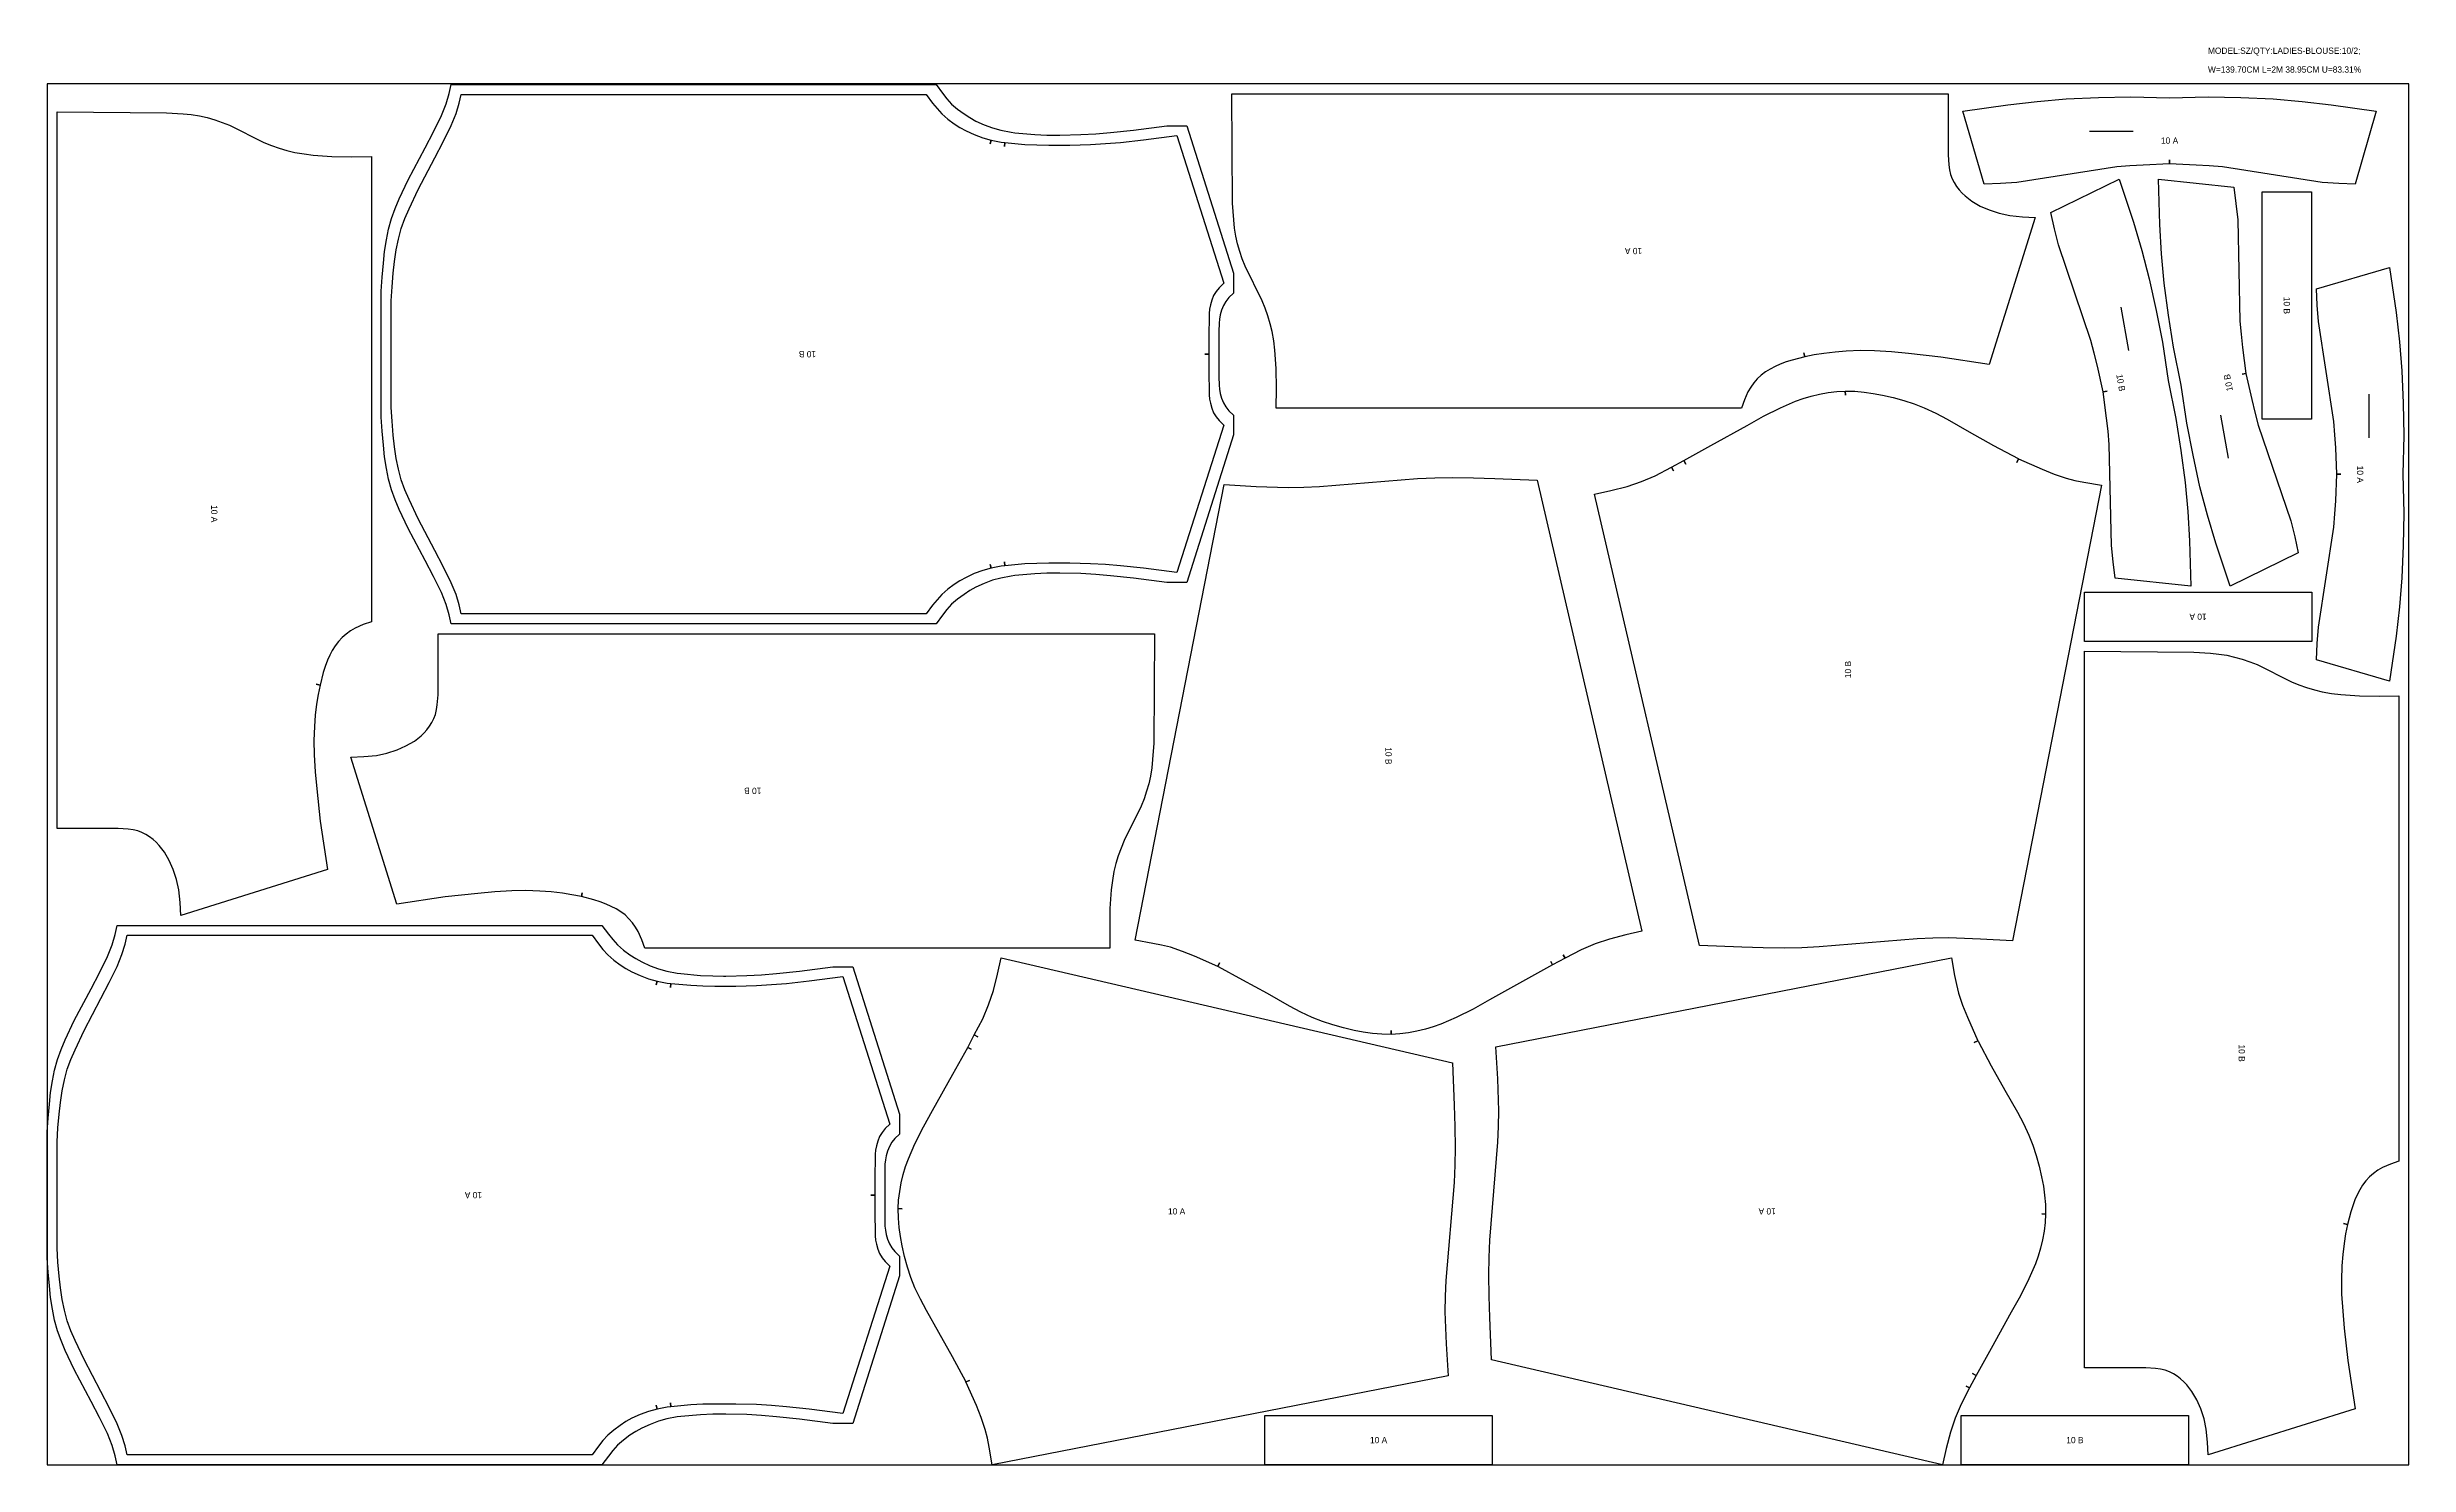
# Model space of a CAD drawing. Header units: centimetres. Extents: x 0 to 239, y 0 to 143.
import ezdxf
from ezdxf.enums import TextEntityAlignment as Align

# ---------------------------------------------------------------- set-up
doc = ezdxf.new("R2010")
doc.units = ezdxf.units.CM

msp = doc.modelspace()

# ---------------------------------------------------------------- linework, layer by layer
at = {"layer": 'T001L001'}
for points in [[(0.00254, 0), (238.947956, 0), (238.947956, 139.699998), (0.00254, 139.699998), (0.00254, 0)], [(33.799779, 112.364518), (33.797239, 113.870738), (33.797239, 115.869718), (33.802319, 118.750078), (33.888679, 120.157238), (34.015679, 121.564398), (34.142679, 122.745498), (34.315399, 123.918978), (34.533839, 125.013718), (34.825939, 126.088138), (35.201859, 127.088898), (35.620959, 128.074418), (36.535359, 130.014978), (38.234619, 133.243318), (39.080439, 134.858758), (39.883079, 136.494518), (40.363139, 137.698478), (40.670479, 138.742418), (40.876219, 139.651738), (89.931239, 139.651738), (90.581479, 138.775438), (91.031059, 138.209018), (91.513659, 137.673078), (92.118179, 137.147298), (92.763339, 136.672318), (93.352619, 136.291318), (93.964759, 135.950958), (94.797879, 135.569958), (95.653859, 135.249918), (96.497139, 135.021318), (97.525839, 134.815578), (97.894139, 134.772398), (99.915978, 134.589518), (101.137718, 134.536178), (102.224838, 134.515858), (102.468678, 134.515858), (104.576878, 134.571738), (106.088178, 134.660638), (107.594398, 134.785098), (109.913418, 135.034018), (113.296698, 135.470898), (115.295678, 135.470898), (120.045478, 120.543318), (120.045478, 118.541798), (119.567958, 118.087138), (119.268238, 117.703598), (119.014238, 117.289578), (118.826278, 116.822218), (118.694198, 116.339618), (118.612918, 115.920518), (118.564658, 115.496338), (118.559578, 114.663218), (118.541798, 113.718338), (118.541798, 113.446558), (118.541798, 112.364518), (118.541798, 111.282478), (118.541798, 111.013238), (118.559578, 110.068358), (118.564658, 109.235238), (118.612918, 108.811058), (118.694198, 108.391958), (118.826278, 107.906818), (119.014238, 107.441998), (119.268238, 107.025438), (119.567958, 106.641898), (120.045478, 106.187238), (120.045478, 104.188258), (115.295678, 89.258139), (113.296698, 89.258139), (109.913418, 89.697559), (107.594398, 89.943939), (106.088178, 90.068399), (104.576878, 90.159839), (102.468678, 90.215719), (102.214678, 90.215719), (101.137718, 90.195399), (99.915978, 90.142059), (97.894139, 89.959179), (97.525839, 89.915999), (96.497139, 89.710259), (95.653859, 89.481659), (94.797879, 89.159079), (93.964759, 88.780619), (93.352619, 88.440259), (92.763339, 88.059259), (92.118179, 87.584279), (91.513659, 87.058499), (91.031059, 86.522559), (90.581479, 85.956139), (89.931239, 85.079839), (40.876219, 85.079839), (40.670479, 85.989159), (40.363139, 87.033099), (39.883079, 88.237059), (39.080439, 89.872819), (38.234619, 91.488259), (36.535359, 94.714059), (35.620959, 96.654619), (35.201859, 97.640139), (34.825939, 98.643439), (34.533839, 99.717859), (34.315399, 100.812598), (34.142679, 101.986078), (34.015679, 103.167178), (33.888679, 104.571798), (33.802319, 105.981498), (33.797239, 108.861858), (33.797239, 110.860838), (33.799779, 112.364518)], [(34.800539, 112.364518), (34.797999, 114.868958), (34.803079, 117.749318), (34.886899, 119.159018), (35.013899, 120.563638), (35.143439, 121.744738), (35.316159, 122.918218), (35.532059, 124.012958), (35.824159, 125.087378), (36.200079, 126.090678), (36.619179, 127.076198), (37.536119, 129.016758), (39.232839, 132.242558), (40.078659, 133.857998), (40.883839, 135.493758), (41.363899, 136.697718), (41.671239, 137.741658), (41.876979, 138.650978), (88.933019, 138.650978), (89.583259, 137.774678), (90.030299, 137.208258), (90.512899, 136.672318), (91.117419, 136.146538), (91.765119, 135.671558), (92.351859, 135.290558), (92.963999, 134.950198), (93.797119, 134.571738), (94.653099, 134.249158), (95.498919, 134.020558), (95.404939, 133.631938), (95.498919, 134.020558), (96.525079, 133.814818), (96.893379, 133.771638), (96.852739, 133.375398), (96.893379, 133.771638), (98.915219, 133.588758), (100.136958, 133.535418), (101.361238, 133.512558), (103.469438, 133.515098), (105.577638, 133.570978), (107.086398, 133.662418), (108.592618, 133.786878), (110.911638, 134.033258), (114.297458, 134.472678), (119.044718, 119.542558), (118.569738, 119.087898), (118.267478, 118.704358), (118.013478, 118.287798), (117.828058, 117.822978), (117.693438, 117.337838), (117.612158, 116.918738), (117.566438, 116.494558), (117.561358, 115.661438), (117.543578, 114.719098), (117.543578, 113.446558), (117.543578, 112.364518), (117.142258, 112.364518), (117.543578, 112.364518), (117.543578, 111.282478), (117.543578, 110.012478), (117.561358, 109.067598), (117.566438, 108.237018), (117.612158, 107.812838), (117.693438, 107.393738), (117.828058, 106.908598), (118.013478, 106.441238), (118.267478, 106.027218), (118.569738, 105.643678), (119.044718, 105.189018), (114.297458, 90.258899), (110.911638, 90.695779), (108.592618, 90.944699), (107.086398, 91.069159), (105.577638, 91.160599), (103.469438, 91.213939), (101.361238, 91.216479), (100.136958, 91.196159), (98.915219, 91.142819), (96.893379, 90.957399), (96.852739, 91.356179), (96.893379, 90.957399), (96.525079, 90.916759), (95.498919, 90.711019), (95.404939, 91.099639), (95.498919, 90.711019), (94.653099, 90.482419), (93.797119, 90.159839), (92.963999, 89.781379), (92.351859, 89.441019), (91.765119, 89.057479), (91.117419, 88.582499), (90.512899, 88.059259), (90.030299, 87.523319), (89.583259, 86.954359), (88.933019, 86.078059), (41.876979, 86.078059), (41.671239, 86.987379), (41.363899, 88.033859), (40.883839, 89.237819), (40.078659, 90.871039), (39.232839, 92.486479), (37.536119, 95.714819), (36.619179, 97.655379), (36.200079, 98.640899), (35.824159, 99.644199), (35.532059, 100.718618), (35.316159, 101.810818), (35.143439, 102.986838), (35.013899, 104.165398), (34.886899, 105.572558), (34.803079, 106.982258), (34.797999, 109.860078), (34.800539, 112.364518)], [(192.338957, 138.699238), (192.338957, 132.516878), (192.420237, 131.516118), (192.488817, 131.020818), (192.595497, 130.533138), (192.758057, 130.119118), (192.963797, 129.722878), (193.200017, 129.341878), (193.466717, 128.983738), (193.751197, 128.666238), (194.061077, 128.371598), (194.739257, 127.845818), (195.587617, 127.350518), (196.486777, 126.951738), (197.512937, 126.621538), (198.567037, 126.390398), (199.857357, 126.265938), (201.155297, 126.199898), (196.507097, 111.328198), (191.612517, 112.074958), (188.335917, 112.422938), (186.613797, 112.588038), (184.889137, 112.702338), (183.461657, 112.717578), (182.036717, 112.666778), (180.896257, 112.577878), (179.758337, 112.443258), (178.795677, 112.295938), (177.838097, 112.100358), (177.749197, 112.491518), (177.838097, 112.100358), (176.570637, 111.772698), (175.948337, 111.572038), (175.336197, 111.340898), (174.828197, 111.117378), (174.335437, 110.860838), (173.862997, 110.571278), (173.421037, 110.243618), (173.032417, 109.867698), (172.681897, 109.456218), (172.361857, 109.019338), (172.082457, 108.557058), (171.729397, 107.741718), (171.434757, 106.900978), (124.363478, 106.900978), (124.386338, 108.897418), (124.355858, 110.896398), (124.226318, 112.783618), (124.112018, 113.720878), (123.951998, 114.650518), (123.751338, 115.448078), (123.512578, 116.235478), (123.240798, 117.012718), (122.933458, 117.774718), (121.203718, 121.254518), (120.911618, 121.996198), (120.660158, 122.755658), (120.434098, 123.520198), (120.251218, 124.297438), (120.131838, 125.125478), (120.048018, 125.961138), (119.928638, 127.637538), (119.852438, 138.699238), (192.338957, 138.699238)], [(1.0033, 64.388999), (1.0033, 136.875518), (12.06754, 136.796778), (13.7414, 136.677398), (14.57706, 136.596118), (15.4051, 136.474198), (16.18234, 136.291318), (16.94688, 136.067798), (17.70634, 135.813798), (18.44802, 135.524238), (21.92782, 133.791958), (22.68982, 133.487158), (23.46706, 133.215378), (24.25446, 132.974078), (25.05202, 132.775958), (25.98166, 132.615938), (26.91892, 132.501638), (28.80614, 132.369558), (30.80512, 132.341618), (32.8041, 132.364478), (32.8041, 85.290659), (31.96082, 84.998559), (31.14548, 84.645499), (30.6832, 84.363559), (30.24632, 84.046059), (29.83484, 83.695539), (29.45892, 83.306919), (29.13126, 82.864959), (28.8417, 82.392519), (28.5877, 81.899759), (28.36164, 81.391759), (28.1305, 80.779619), (27.92984, 80.157319), (27.60218, 78.887319), (27.21102, 78.978759), (27.60218, 78.887319), (27.4066, 77.932279), (27.25928, 76.967079), (27.12466, 75.831699), (27.03576, 74.688699), (26.9875, 73.263759), (27.0002, 71.838819), (27.1145, 70.114159), (27.2796, 68.392039), (27.63012, 65.115439), (28.37434, 60.218319), (13.50264, 55.572659), (13.4366, 56.870599), (13.31214, 58.160919), (13.08354, 59.215019), (12.7508, 60.238639), (12.35456, 61.137799), (11.85672, 61.986159), (11.33348, 62.666879), (11.0363, 62.974219), (10.7188, 63.261239), (10.36066, 63.527939), (9.9822, 63.764159), (9.58342, 63.967359), (9.1694, 64.129919), (8.68426, 64.239139), (8.18896, 64.305179), (7.18566, 64.388999), (1.0033, 64.388999)], [(214.749377, 132.021578), (214.749377, 131.620258), (212.074757, 131.490718), (210.738717, 131.411978), (209.407757, 131.300218), (199.301097, 129.745738), (197.637397, 129.631438), (195.971157, 129.552698), (193.837557, 136.936478), (198.389237, 137.601958), (201.333097, 137.937238), (204.284577, 138.191238), (207.558637, 138.318238), (210.835237, 138.389358), (214.749377, 138.287758), (218.666057, 138.389358), (221.942657, 138.318238), (225.214177, 138.191238), (228.168197, 137.937238), (231.112057, 137.601958), (235.661196, 136.936478), (233.527596, 129.552698), (231.863897, 129.631438), (230.200197, 129.745738), (220.093537, 131.300218), (218.760037, 131.411978), (217.423997, 131.490718), (214.749377, 131.620258), (214.749377, 132.021578)], [(211.061297, 134.891778), (206.639157, 134.891778)], [(208.424777, 108.620558), (208.031077, 108.551978), (207.439257, 111.163098), (207.129377, 112.466118), (206.786477, 113.758978), (203.502257, 123.441458), (203.098397, 125.059438), (202.732637, 126.685038), (209.633817, 130.068318), (211.079077, 125.702058), (211.922357, 122.862338), (212.684357, 119.997218), (213.377777, 116.796818), (214.015317, 113.583718), (214.596977, 109.710218), (215.374217, 105.869738), (215.874597, 102.631238), (216.316557, 99.387659), (216.580717, 96.433639), (216.758517, 93.477079), (216.893137, 88.879679), (209.252817, 89.700099), (209.039457, 91.353639), (208.864197, 93.012259), (208.640677, 103.233218), (208.521297, 104.566718), (208.366357, 105.895138), (208.031077, 108.551978), (208.424777, 108.620558)], [(222.077277, 110.327438), (222.470977, 110.396018), (223.065337, 107.784898), (223.372677, 106.484418), (223.715577, 105.191558), (226.999797, 95.506539), (227.403657, 93.891099), (227.769417, 92.262959), (220.868237, 88.879679), (219.422977, 93.245939), (218.579697, 96.088199), (217.817697, 98.950779), (217.124277, 102.151178), (216.486737, 105.366818), (215.905077, 109.240318), (215.127837, 113.078258), (214.627457, 116.316758), (214.185497, 119.562878), (213.923877, 122.514358), (213.743537, 125.473458), (213.608917, 130.068318), (221.251777, 129.247898), (221.462597, 127.594358), (221.637857, 125.938278), (221.861377, 115.714778), (221.980757, 114.381278), (222.135697, 113.052858), (222.470977, 110.396018), (222.077277, 110.327438)], [(224.114357, 128.795778), (229.113077, 128.795778), (229.113077, 105.796078), (224.114357, 105.796078), (224.114357, 128.795778)], [(232.082337, 100.208078), (231.681017, 100.208078), (231.551477, 102.880158), (231.472737, 104.216198), (231.360977, 105.549698), (229.806497, 115.656358), (229.689657, 117.320058), (229.613457, 118.986298), (236.994696, 121.119898), (237.660176, 116.568218), (237.997996, 113.624358), (238.251996, 110.670338), (238.378996, 107.398818), (238.447576, 104.122218), (238.348516, 100.208078), (238.447576, 96.291399), (238.378996, 93.014799), (238.251996, 89.743279), (237.997996, 86.789259), (237.660176, 83.845399), (236.994696, 79.293719), (229.613457, 81.429859), (229.689657, 83.093559), (229.806497, 84.757259), (231.360977, 94.863919), (231.472737, 96.197419), (231.551477, 97.533459), (231.681017, 100.208078), (232.082337, 100.208078)], [(210.611717, 112.750598), (209.844637, 117.106698)], [(167.172637, 52.550059), (156.565598, 98.196399), (158.214058, 98.567239), (159.849818, 98.988879), (161.297618, 99.484179), (162.712398, 100.065838), (164.348158, 100.929438), (164.536118, 100.573838), (164.348158, 100.929438), (165.613078, 101.597458), (165.803578, 101.246938), (165.613078, 101.597458), (168.341037, 103.106218), (171.991017, 105.150918), (173.664877, 106.075478), (175.371757, 106.939078), (176.903377, 107.594398), (177.685697, 107.876338), (178.480717, 108.120178), (179.331617, 108.320838), (180.195217, 108.475778), (181.063897, 108.579918), (181.935117, 108.630718), (181.942737, 108.231938), (181.935117, 108.630718), (182.882537, 108.610398), (183.827417, 108.531658), (184.769757, 108.399578), (185.701937, 108.224318), (186.781437, 107.975398), (187.845697, 107.678218), (188.897257, 107.335318), (189.928497, 106.933998), (191.091817, 106.380278), (192.229737, 105.775758), (194.475097, 104.500678), (196.936357, 103.136698), (199.415397, 101.800658), (199.471277, 101.772718), (199.303637, 101.409498), (199.471277, 101.772718), (201.851257, 100.718618), (203.060297, 100.233478), (204.287117, 99.811839), (205.168497, 99.595939), (206.057497, 99.423219), (207.848197, 99.115879), (198.841357, 52.997099), (195.602857, 53.187599), (192.361817, 53.312059), (190.784477, 53.284119), (189.209677, 53.205379), (179.290977, 52.390039), (177.530757, 52.308759), (175.767997, 52.275739), (173.619157, 52.311299), (171.470317, 52.377339), (167.172637, 52.550059)], [(234.952536, 103.896158), (234.952536, 108.318298)], [(219.890337, 106.197398), (220.657417, 101.841298)], [(150.754078, 99.626419), (161.361118, 53.980079), (159.712658, 53.609239), (158.079438, 53.187599), (156.631638, 52.692299), (155.216858, 52.110639), (153.581098, 51.247039), (153.393138, 51.602639), (153.581098, 51.247039), (152.316178, 50.579019), (152.125678, 50.929539), (152.316178, 50.579019), (149.585678, 49.070259), (145.938238, 47.025559), (144.264378, 46.100999), (142.557498, 45.237399), (141.025878, 44.582079), (140.243558, 44.300139), (139.448538, 44.056299), (138.595098, 43.855639), (137.734038, 43.700699), (136.865358, 43.596559), (135.994138, 43.545759), (135.986518, 43.944539), (135.994138, 43.545759), (135.044178, 43.566079), (134.099298, 43.644819), (133.159498, 43.776899), (132.227318, 43.952159), (131.147818, 44.201079), (130.083558, 44.498259), (129.029458, 44.841159), (127.998218, 45.242479), (126.837438, 45.796199), (125.699518, 46.400719), (123.454158, 47.675799), (120.990358, 49.039779), (118.513858, 50.375819), (118.457978, 50.403759), (118.623078, 50.766979), (118.457978, 50.403759), (116.075458, 51.457859), (114.868958, 51.942999), (113.639598, 52.364639), (112.760758, 52.580539), (111.871758, 52.753259), (110.081058, 53.060599), (119.087898, 99.179379), (122.326398, 98.988879), (125.567438, 98.864419), (127.144778, 98.892359), (128.719578, 98.971099), (138.638278, 99.786439), (140.398498, 99.867719), (142.161258, 99.900738), (144.310098, 99.865179), (146.458938, 99.799139), (150.754078, 99.626419)], [(206.126077, 88.300559), (229.125777, 88.300559), (229.125777, 83.301839), (206.126077, 83.301839), (206.126077, 88.300559)], [(39.550339, 84.079079), (112.036858, 84.079079), (111.958118, 73.014839), (111.838738, 71.340979), (111.757458, 70.505319), (111.635538, 69.677279), (111.452658, 68.900039), (111.229138, 68.135499), (110.975138, 67.376039), (110.685578, 66.634359), (108.953298, 63.154559), (108.648498, 62.392559), (108.376718, 61.615319), (108.135418, 60.827919), (107.937298, 60.030359), (107.777278, 59.100719), (107.662978, 58.163459), (107.530898, 56.276239), (107.502958, 54.277259), (107.525818, 52.278279), (60.451999, 52.278279), (60.159899, 53.121559), (59.806839, 53.936899), (59.524899, 54.399179), (59.207399, 54.836059), (58.856879, 55.247539), (58.468259, 55.623459), (58.026299, 55.951119), (57.553859, 56.240679), (57.061099, 56.494679), (56.553099, 56.720739), (55.940959, 56.951879), (55.318659, 57.152539), (54.048659, 57.480199), (54.140099, 57.871359), (54.048659, 57.480199), (53.093619, 57.675779), (52.128419, 57.823099), (50.993039, 57.957719), (49.850039, 58.046619), (48.425099, 58.094879), (47.000159, 58.082179), (45.275499, 57.967879), (43.553379, 57.802779), (40.276779, 57.452259), (35.379659, 56.708039), (30.734, 71.579739), (32.03194, 71.645779), (33.322259, 71.770239), (34.376359, 71.998839), (35.399979, 72.331579), (36.299139, 72.727819), (37.147499, 73.225659), (37.828219, 73.748899), (38.135559, 74.046079), (38.422579, 74.363579), (38.689279, 74.721719), (38.925499, 75.100179), (39.128699, 75.498959), (39.291259, 75.912979), (39.400479, 76.398119), (39.466519, 76.893419), (39.550339, 77.896719), (39.550339, 84.079079)], [(206.148937, 9.8171), (206.148937, 82.301079), (217.213177, 82.224879), (218.887037, 82.105499), (219.722697, 82.021679), (220.550737, 81.902299), (221.327977, 81.719419), (222.092517, 81.495899), (222.851977, 81.241899), (223.593657, 80.949799), (227.073457, 79.220059), (227.835457, 78.912719), (228.612697, 78.643479), (229.400097, 78.402179), (230.197657, 78.201519), (231.127297, 78.041499), (232.064557, 77.927199), (233.951776, 77.797659), (235.950756, 77.769719), (237.949736, 77.790039), (237.949736, 30.71876), (237.106456, 30.42412), (236.291116, 30.0736), (235.828836, 29.79166), (235.391956, 29.47162), (234.980476, 29.1211), (234.604556, 28.73502), (234.276896, 28.29052), (233.987336, 27.82062), (233.733336, 27.32532), (233.507276, 26.81732), (233.276136, 26.20772), (233.075476, 25.58542), (232.747817, 24.31542), (232.356657, 24.40686), (232.747817, 24.31542), (232.552237, 23.36038), (232.404917, 22.39518), (232.270297, 21.25726), (232.181397, 20.1168), (232.133137, 18.69186), (232.145837, 17.26692), (232.260137, 15.53972), (232.425237, 13.82014), (232.775757, 10.54354), (233.519976, 5.64642), (218.648277, 0.99822), (218.582237, 2.29616), (218.457777, 3.58902), (218.229177, 4.64058), (217.896437, 5.66674), (217.500197, 6.5659), (217.002357, 7.41426), (216.479117, 8.09244), (216.181937, 8.40232), (215.864437, 8.68934), (215.506297, 8.95604), (215.127837, 9.19226), (214.729057, 9.39546), (214.315037, 9.55802), (213.829897, 9.6647), (213.334597, 9.73328), (212.331297, 9.8171), (206.148937, 9.8171)], [(0, 27.28468), (0, 28.7909), (0, 30.78988), (0.00254, 33.670239), (0.0889, 35.077399), (0.2159, 36.484559), (0.3429, 37.665659), (0.51816, 38.839139), (0.73406, 39.933879), (1.02616, 41.008299), (1.40208, 42.009059), (1.82118, 42.994579), (2.73558, 44.935139), (4.43484, 48.163479), (5.28066, 49.778919), (6.0833, 51.414679), (6.5659, 52.618639), (6.8707, 53.662579), (7.07898, 54.571899), (56.131459, 54.571899), (56.784239, 53.695599), (57.231279, 53.129179), (57.713879, 52.593239), (58.318399, 52.067459), (58.963559, 51.592479), (59.552839, 51.211479), (60.164979, 50.871119), (60.998099, 50.490119), (61.854079, 50.170079), (62.697359, 49.941479), (63.726059, 49.735739), (64.094359, 49.692559), (66.116199, 49.509679), (67.337939, 49.456339), (68.425059, 49.436019), (68.668899, 49.436019), (70.779639, 49.491899), (72.288399, 49.580799), (73.794619, 49.705259), (76.113639, 49.954179), (79.496919, 50.391059), (81.498439, 50.391059), (86.245699, 35.463479), (86.245699, 33.461959), (85.768179, 33.0073), (85.468459, 32.62376), (85.214459, 32.20974), (85.026499, 31.74238), (84.894419, 31.25978), (84.813139, 30.84068), (84.767419, 30.4165), (84.759799, 29.58338), (84.742019, 28.6385), (84.742019, 28.36672), (84.742019, 27.28468), (84.742019, 26.20264), (84.742019, 25.9334), (84.759799, 24.98852), (84.767419, 24.1554), (84.813139, 23.73122), (84.894419, 23.31212), (85.026499, 22.82698), (85.214459, 22.36216), (85.468459, 21.9456), (85.768179, 21.56206), (86.245699, 21.1074), (86.245699, 19.10842), (81.498439, 4.1783), (79.496919, 4.1783), (76.113639, 4.61772), (73.794619, 4.8641), (72.288399, 4.98856), (70.779639, 5.08), (68.668899, 5.13588), (68.414899, 5.13588), (67.337939, 5.11556), (66.116199, 5.06222), (64.094359, 4.87934), (63.726059, 4.83616), (62.697359, 4.63042), (61.854079, 4.40182), (60.998099, 4.07924), (60.164979, 3.70078), (59.552839, 3.36042), (58.963559, 2.97942), (58.318399, 2.50444), (57.713879, 1.97866), (57.231279, 1.44272), (56.784239, 0.8763), (56.131459, 0), (7.07898, 0), (6.8707, 0.90932), (6.5659, 1.95326), (6.0833, 3.15722), (5.28066, 4.79298), (4.43484, 6.40842), (2.73558, 9.63422), (1.82118, 11.57478), (1.40208, 12.5603), (1.02616, 13.5636), (0.73406, 14.63802), (0.51816, 15.73276), (0.3429, 16.90624), (0.2159, 18.08734), (0.0889, 19.49196), (0.00254, 20.90166), (0, 23.78202), (0, 25.781), (0, 27.28468)], [(1.00076, 27.28468), (0.99822, 29.78912), (1.0033, 32.66948), (1.08712, 34.079179), (1.21666, 35.483799), (1.34366, 36.664899), (1.51638, 37.838379), (1.73482, 38.933119), (2.02438, 40.007539), (2.40284, 41.010839), (2.82194, 41.996359), (3.73634, 43.936919), (5.43306, 47.162719), (6.27888, 48.778159), (7.08406, 50.413919), (7.56412, 51.617879), (7.87146, 52.661819), (8.0772, 53.571139), (55.133239, 53.571139), (55.783479, 52.694839), (56.233059, 52.128419), (56.713119, 51.592479), (57.320179, 51.066699), (57.965339, 50.591719), (58.552079, 50.210719), (59.164219, 49.870359), (59.997339, 49.491899), (60.853319, 49.169319), (61.699139, 48.940719), (61.607699, 48.552099), (61.699139, 48.940719), (62.727839, 48.734979), (63.093599, 48.691799), (63.052959, 48.295559), (63.093599, 48.691799), (65.115439, 48.508919), (66.337179, 48.455579), (67.561459, 48.432719), (69.669659, 48.435259), (71.777859, 48.491139), (73.286619, 48.582579), (74.795379, 48.707039), (77.111859, 48.953419), (80.497679, 49.392839), (85.244939, 34.462719), (84.769959, 34.008059), (84.467699, 33.624519), (84.213699, 33.20796), (84.028279, 32.74314), (83.893659, 32.258), (83.814919, 31.8389), (83.766659, 31.41472), (83.761579, 30.5816), (83.743799, 29.63926), (83.743799, 28.36672), (83.743799, 27.28468), (83.342479, 27.28468), (83.743799, 27.28468), (83.743799, 26.20264), (83.743799, 24.93264), (83.761579, 23.98776), (83.766659, 23.15718), (83.814919, 22.733), (83.893659, 22.3139), (84.028279, 21.82876), (84.213699, 21.3614), (84.467699, 20.94738), (84.769959, 20.56384), (85.244939, 20.10918), (80.497679, 5.17906), (77.111859, 5.61594), (74.795379, 5.86486), (73.286619, 5.98932), (71.777859, 6.08076), (69.669659, 6.1341), (67.561459, 6.13664), (66.337179, 6.11632), (65.115439, 6.06298), (63.093599, 5.87756), (63.052959, 6.27634), (63.093599, 5.87756), (62.727839, 5.83692), (61.699139, 5.63118), (61.607699, 6.0198), (61.699139, 5.63118), (60.853319, 5.40258), (59.997339, 5.08), (59.164219, 4.70154), (58.552079, 4.36118), (57.965339, 3.97764), (57.320179, 3.50266), (56.713119, 2.97942), (56.233059, 2.44348), (55.783479, 1.87452), (55.133239, 0.99822), (8.0772, 0.99822), (7.87146, 1.90754), (7.56412, 2.95402), (7.08406, 4.15798), (6.27888, 5.7912), (5.43306, 7.40664), (3.73634, 10.63498), (2.82194, 12.57554), (2.40284, 13.56106), (2.02438, 14.56436), (1.73482, 15.63878), (1.51638, 16.73098), (1.34366, 17.907), (1.21666, 19.08556), (1.08712, 20.49272), (1.0033, 21.90242), (0.99822, 24.78024), (1.00076, 27.28468)], [(142.181578, 40.673019), (142.351758, 36.375339), (142.420338, 34.226499), (142.455898, 32.07766), (142.422878, 30.3149), (142.341598, 28.55468), (141.523718, 18.63852), (141.447518, 17.06118), (141.419578, 15.48638), (141.544038, 12.24534), (141.734538, 9.0043), (95.613219, 0), (95.308419, 1.78816), (95.135699, 2.67716), (94.919799, 3.55854), (94.495619, 4.78536), (94.013019, 5.9944), (92.956379, 8.37438), (93.322139, 8.54202), (92.956379, 8.37438), (92.930979, 8.43026), (91.594939, 10.9093), (90.230959, 13.37056), (88.955879, 15.61592), (88.351359, 16.75384), (87.797639, 17.91716), (87.396319, 18.9484), (87.053419, 19.99996), (86.756239, 21.06676), (86.507319, 22.14372), (86.332059, 23.07844), (86.199979, 24.01824), (86.121239, 24.96312), (86.098379, 25.91054), (86.499699, 25.90292), (86.098379, 25.91054), (86.149179, 26.7843), (86.255859, 27.65044), (86.408259, 28.51404), (86.611459, 29.36494), (86.855299, 30.15996), (87.137239, 30.94228), (87.792559, 32.4739), (88.656159, 34.180779), (89.580719, 35.854639), (91.625419, 39.504619), (93.134179, 42.232579), (93.484699, 42.042079), (93.134179, 42.232579), (93.802199, 43.497499), (94.155259, 43.312079), (93.802199, 43.497499), (94.663259, 45.133259), (95.247459, 46.548039), (95.742759, 47.995839), (96.164399, 49.631599), (96.535239, 51.280059), (142.181578, 40.673019)], [(146.126198, 10.60704), (145.953478, 14.90218), (145.887438, 17.05102), (145.851878, 19.19986), (145.884898, 20.96262), (145.966178, 22.72284), (146.781518, 32.64154), (146.860258, 34.216339), (146.888198, 35.793679), (146.763738, 39.034719), (146.573238, 42.273219), (192.692017, 51.280059), (192.999357, 49.489359), (193.172077, 48.600359), (193.387977, 47.721519), (193.809617, 46.492159), (194.292217, 45.285659), (195.348857, 42.903139), (194.985637, 42.738039), (195.348857, 42.903139), (195.376797, 42.847259), (196.710297, 40.370759), (198.074277, 37.906959), (199.351897, 35.661599), (199.956417, 34.523679), (200.510137, 33.362899), (200.908917, 32.33166), (201.254357, 31.27756), (201.551537, 30.2133), (201.800457, 29.1338), (201.975717, 28.20162), (202.105257, 27.26182), (202.186537, 26.31694), (202.206857, 25.36698), (201.808077, 25.3746), (202.206857, 25.36698), (202.156057, 24.49576), (202.051917, 23.62708), (201.896977, 22.76602), (201.696317, 21.91258), (201.452477, 21.11756), (201.170537, 20.33524), (200.515217, 18.80362), (199.651617, 17.09674), (198.727057, 15.42288), (196.682357, 11.77544), (195.173597, 9.04494), (194.820537, 9.23544), (195.173597, 9.04494), (194.505577, 7.78002), (194.149977, 7.96798), (194.505577, 7.78002), (193.641977, 6.14426), (193.060317, 4.72948), (192.562477, 3.28168), (192.143377, 1.64846), (191.772537, 0), (146.126198, 10.60704)], [(123.212858, 0), (123.212858, 4.99872), (146.212558, 4.99872), (146.212558, 0), (123.212858, 0)], [(216.669617, 0), (193.669917, 0), (193.669917, 4.99872), (216.669617, 4.99872), (216.669617, 0)]]:
    msp.add_lwpolyline(points, dxfattribs=at)

# ---------------------------------------------------------------- texts
at = {"layer": 'ABC'}
for s, p in [('MODEL:SZ/QTY:LADIES-BLOUSE:10/2;', (218.627957, 142.557498)), ('W=139.70CM L=2M 38.95CM U=83.31%', (218.627957, 140.652498))]:
    msp.add_text(s, height=0.635, dxfattribs=at).set_placement(p, align=Align.BOTTOM_LEFT)
for s, p in [('10 A', (214.749377, 133.969758)), ('10 A', (114.277138, 25.63876)), ('10 A', (134.713978, 2.49936)), ('10 B', (205.168497, 2.49936))]:
    msp.add_text(s, height=0.635, dxfattribs=at).set_placement(p, align=Align.MIDDLE_CENTER)
for s, rotation, p in [('10 A', 180, (160.502598, 122.798838)), ('10 B', -90, (226.613717, 117.294658)), ('10 B', 180, (76.921359, 112.364518)), ('10 B', -79.982066, (209.814157, 109.473998)), ('10 B', 100.017935, (220.687897, 109.473998)), ('10 A', -90, (234.030516, 100.208078)), ('10 A', -90, (16.9037, 96.222819)), ('10 A', 180, (217.624657, 85.801199)), ('10 B', 90, (182.206897, 80.454499)), ('10 B', -90, (135.722358, 71.721979)), ('10 B', 180, (71.384159, 68.178679)), ('10 B', -90, (222.049337, 41.650919)), ('10 A', 180, (43.121579, 27.28468)), ('10 A', 180, (174.028097, 25.63876))]:
    msp.add_text(s, height=0.635, rotation=rotation, dxfattribs=at).set_placement(p, align=Align.MIDDLE_CENTER)

doc.saveas('drawing.dxf')
